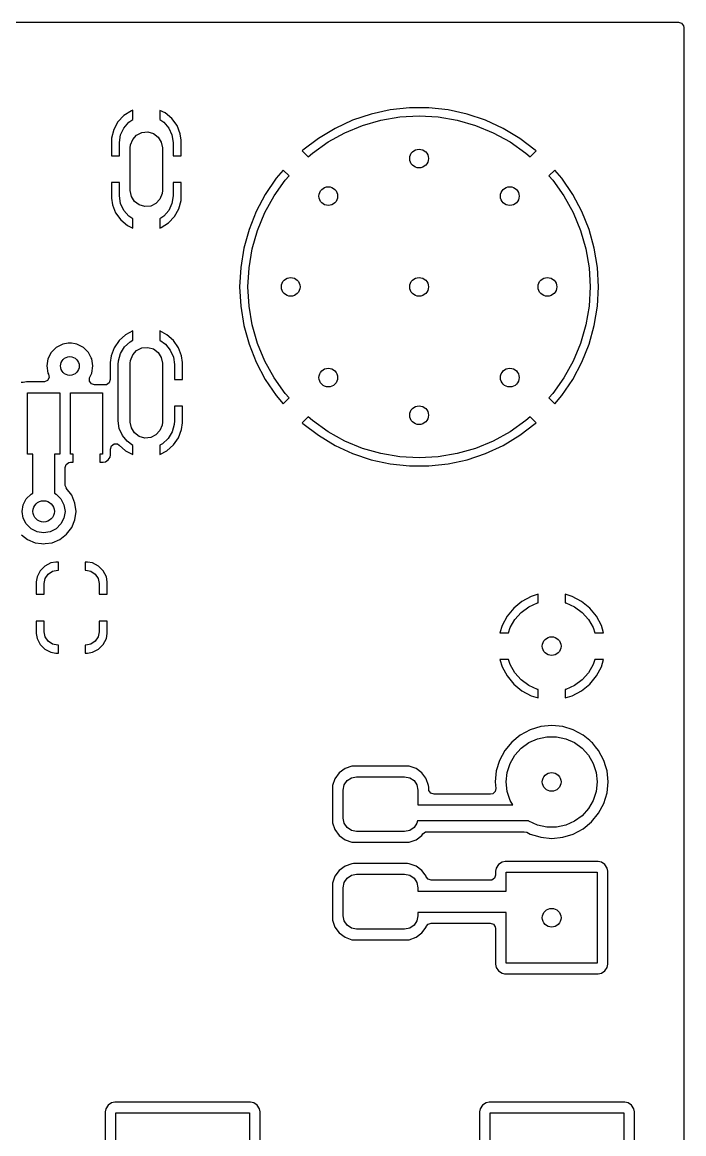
# Model space of a CAD drawing. Extents: x 0 to 2.79, y -2.39 to 0.
# Drawn here: x 2.304 to 2.791, y -0.82 to -0.001 of the extents above; entities that cross this region are included whole.
import ezdxf

# ---------------------------------------------------------------- set-up
doc = ezdxf.new("R2010")
doc.units = 0
doc.header["$MEASUREMENT"] = 0
doc.layers.add('BLACK', color=7, linetype='CONTINUOUS')

msp = doc.modelspace()

# ---------------------------------------------------------------- linework, layer by layer
at = {"layer": 'BLACK', "linetype": 'CONTINUOUS'}
for p, q in [((0.005098, -0.001201), (2.78703, -0.001201)), ((2.78703, -0.001201), (2.78932, -0.001945)), ((2.78932, -0.001945), (2.79073, -0.003894)), ((2.79073, -0.003894), (2.79093, -0.005098)), ((2.79093, -0.005098), (2.79093, -2.38703)), ((2.58891, -0.064173), (2.57469, -0.06572)), ((2.60321, -0.064173), (2.58891, -0.064173)), ((2.61743, -0.06572), (2.60321, -0.064173)), ((2.37883, -0.069889), (2.37441, -0.074602)), ((2.38429, -0.066425), (2.37883, -0.069889)), ((2.37883, -0.069889), (2.37883, -0.069889)), ((2.38238, -0.074887), (2.38543, -0.072928)), ((2.38543, -0.066054), (2.38429, -0.066425)), ((2.38543, -0.072928), (2.38543, -0.066054)), ((2.4091, -0.067985), (2.40512, -0.066113)), ((2.40512, -0.066113), (2.40512, -0.072928)), ((2.40512, -0.072928), (2.40817, -0.074887)), ((2.41408, -0.072107), (2.4091, -0.067985)), ((2.41788, -0.077337), (2.41408, -0.072107)), ((2.54717, -0.073361), (2.53419, -0.079366)), ((2.56073, -0.068794), (2.54717, -0.073361)), ((2.55445, -0.077148), (2.56803, -0.073237)), ((2.57469, -0.06572), (2.56073, -0.068794)), ((2.56073, -0.068794), (2.56073, -0.068794)), ((2.56803, -0.073237), (2.58196, -0.070871)), ((2.58196, -0.070871), (2.59606, -0.070079)), ((2.59606, -0.070079), (2.61017, -0.070871)), ((2.61017, -0.070871), (2.6241, -0.073237)), ((2.6314, -0.068794), (2.61743, -0.06572)), ((2.61743, -0.06572), (2.61743, -0.06572)), ((2.6241, -0.073237), (2.63767, -0.077148)), ((2.64495, -0.073361), (2.6314, -0.068794)), ((2.65793, -0.079366), (2.64495, -0.073361)), ((2.37129, -0.080268), (2.36969, -0.086531)), ((2.37441, -0.074602), (2.37129, -0.080268)), ((2.37639, -0.084218), (2.37872, -0.079121)), ((2.37872, -0.079121), (2.38238, -0.074887)), ((2.40817, -0.074887), (2.41184, -0.079121)), ((2.41184, -0.079121), (2.41416, -0.084218)), ((2.41788, -0.077338), (2.41788, -0.077337)), ((2.42026, -0.083349), (2.41788, -0.077338)), ((2.53419, -0.079366), (2.52194, -0.086739)), ((2.53419, -0.079366), (2.53419, -0.079366)), ((2.5414, -0.082555), (2.55445, -0.077148)), ((2.63767, -0.077148), (2.65073, -0.082555)), ((2.67019, -0.086739), (2.65793, -0.079366)), ((2.65793, -0.079366), (2.65793, -0.079366)), ((2.36969, -0.086531), (2.36969, -0.099606)), ((2.37559, -0.089764), (2.37639, -0.084218)), ((2.37559, -0.099606), (2.37559, -0.089764)), ((2.38367, -0.091531), (2.38523, -0.087483)), ((2.38523, -0.087483), (2.38816, -0.084275)), ((2.38816, -0.084275), (2.39204, -0.082341)), ((2.39204, -0.082341), (2.39637, -0.08194)), ((2.39637, -0.08194), (2.40054, -0.083128)), ((2.40054, -0.083128), (2.404, -0.085744)), ((2.404, -0.085744), (2.40629, -0.089434)), ((2.40629, -0.089434), (2.40709, -0.093701)), ((2.41416, -0.084218), (2.41496, -0.089764)), ((2.41496, -0.089764), (2.41496, -0.099606)), ((2.42087, -0.088154), (2.42026, -0.083349)), ((2.42026, -0.083349), (2.42026, -0.083349)), ((2.42087, -0.099606), (2.42087, -0.088154)), ((2.52194, -0.086739), (2.51055, -0.095394)), ((2.51751, -0.097564), (2.52904, -0.089389)), ((2.52194, -0.086739), (2.52194, -0.086739)), ((2.52904, -0.089389), (2.5414, -0.082555)), ((2.65073, -0.082555), (2.66309, -0.089389)), ((2.66309, -0.089389), (2.67461, -0.097564)), ((2.68157, -0.095394), (2.67019, -0.086739)), ((2.67019, -0.086739), (2.67019, -0.086739)), ((2.38346, -0.093701), (2.38367, -0.091531)), ((2.38346, -0.125197), (2.38346, -0.093701)), ((2.40709, -0.093701), (2.40709, -0.125197)), ((2.51055, -0.095394), (2.50992, -0.095997)), ((2.50992, -0.095997), (2.51433, -0.10041)), ((2.51055, -0.095394), (2.51055, -0.095394)), ((2.51433, -0.10041), (2.51751, -0.097564)), ((2.67461, -0.097564), (2.6778, -0.10041)), ((2.6778, -0.10041), (2.68221, -0.095997)), ((2.68221, -0.095997), (2.68157, -0.095394)), ((2.36969, -0.099606), (2.36969, -0.099606)), ((2.36969, -0.099606), (2.37559, -0.099606)), ((2.41496, -0.099606), (2.42087, -0.099606)), ((2.42087, -0.099606), (2.42087, -0.099606)), ((2.4961, -0.110021), (2.49091, -0.116129)), ((2.50041, -0.114329), (2.4961, -0.110021)), ((2.49756, -0.117513), (2.50041, -0.114329)), ((2.69602, -0.110021), (2.69172, -0.114329)), ((2.69172, -0.114329), (2.69456, -0.117513)), ((2.70121, -0.116129), (2.69602, -0.110021)), ((2.37559, -0.119291), (2.36969, -0.119291)), ((2.36969, -0.119291), (2.36969, -0.119291)), ((2.36969, -0.119291), (2.36969, -0.130744)), ((2.37559, -0.129134), (2.37559, -0.119291)), ((2.42087, -0.119291), (2.41496, -0.119291)), ((2.41496, -0.119291), (2.41496, -0.129134)), ((2.42087, -0.132367), (2.42087, -0.119291)), ((2.42087, -0.119291), (2.42087, -0.119291)), ((2.49091, -0.11613), (2.48289, -0.127966)), ((2.48939, -0.129035), (2.49756, -0.117513)), ((2.49091, -0.116129), (2.49091, -0.11613)), ((2.69456, -0.117513), (2.70274, -0.129035)), ((2.70121, -0.11613), (2.70121, -0.116129)), ((2.70924, -0.127966), (2.70121, -0.11613)), ((2.36969, -0.130744), (2.37029, -0.135548)), ((2.37639, -0.13468), (2.37559, -0.129134)), ((2.38426, -0.129463), (2.38346, -0.125197)), ((2.38655, -0.133154), (2.38426, -0.129463)), ((2.40689, -0.127367), (2.40532, -0.131415)), ((2.40709, -0.125197), (2.40689, -0.127367)), ((2.41496, -0.129134), (2.41416, -0.13468)), ((2.48289, -0.127966), (2.47619, -0.140603)), ((2.48256, -0.1414), (2.48939, -0.129035)), ((2.70274, -0.129035), (2.70957, -0.1414)), ((2.71594, -0.140603), (2.70924, -0.127966)), ((2.37029, -0.135548), (2.37029, -0.135549)), ((2.37029, -0.135549), (2.37267, -0.14156)), ((2.37872, -0.139776), (2.37639, -0.13468)), ((2.39001, -0.13577), (2.38655, -0.133154)), ((2.39419, -0.136957), (2.39001, -0.13577)), ((2.39851, -0.136557), (2.39419, -0.136957)), ((2.40239, -0.134622), (2.39851, -0.136557)), ((2.40532, -0.131415), (2.40239, -0.134622)), ((2.41416, -0.13468), (2.41184, -0.139776)), ((2.41614, -0.144295), (2.41926, -0.138629)), ((2.41926, -0.138629), (2.42087, -0.132367)), ((2.42087, -0.132367), (2.42087, -0.132367)), ((2.37267, -0.14156), (2.37267, -0.14156)), ((2.37267, -0.14156), (2.37647, -0.146791)), ((2.37647, -0.146791), (2.38145, -0.150912)), ((2.38238, -0.144011), (2.37872, -0.139776)), ((2.38543, -0.14597), (2.38238, -0.144011)), ((2.38543, -0.152784), (2.38543, -0.14597)), ((2.40817, -0.144011), (2.40512, -0.14597)), ((2.40512, -0.14597), (2.40512, -0.152843)), ((2.41184, -0.139776), (2.40817, -0.144011)), ((2.41172, -0.149008), (2.41614, -0.144295)), ((2.47619, -0.140603), (2.47089, -0.153889)), ((2.47715, -0.154453), (2.48256, -0.1414)), ((2.70957, -0.1414), (2.71498, -0.154453)), ((2.72123, -0.153889), (2.71594, -0.140603)), ((2.38145, -0.150912), (2.38543, -0.152784)), ((2.40512, -0.152843), (2.40626, -0.152473)), ((2.40626, -0.152473), (2.41172, -0.149008)), ((2.41172, -0.149008), (2.41172, -0.149008)), ((2.47089, -0.153889), (2.46707, -0.167669)), ((2.47089, -0.153889), (2.47089, -0.153889)), ((2.47324, -0.168029), (2.47715, -0.154453)), ((2.71498, -0.154453), (2.71889, -0.168029)), ((2.72506, -0.167669), (2.72123, -0.153889)), ((2.72123, -0.153889), (2.72123, -0.153889)), ((2.46707, -0.167669), (2.46475, -0.181782)), ((2.47087, -0.181957), (2.47324, -0.168029)), ((2.71889, -0.168029), (2.72126, -0.181957)), ((2.72737, -0.181782), (2.72506, -0.167669)), ((2.46475, -0.181782), (2.46398, -0.196063)), ((2.47008, -0.196063), (2.47087, -0.181957)), ((2.72126, -0.181957), (2.72205, -0.196063)), ((2.72815, -0.196063), (2.72737, -0.181782)), ((2.46398, -0.196063), (2.46475, -0.210344)), ((2.47087, -0.210169), (2.47008, -0.196063)), ((2.72205, -0.196063), (2.72126, -0.210169)), ((2.72737, -0.210344), (2.72815, -0.196063)), ((2.46475, -0.210344), (2.46707, -0.224457)), ((2.47324, -0.224097), (2.47087, -0.210169)), ((2.72126, -0.210169), (2.71889, -0.224097)), ((2.72506, -0.224457), (2.72737, -0.210344)), ((2.38543, -0.2285), (2.38007, -0.231315)), ((2.38543, -0.235384), (2.38543, -0.2285)), ((2.38543, -0.2285), (2.38543, -0.2285)), ((2.41048, -0.231315), (2.40512, -0.2285)), ((2.40512, -0.2285), (2.40512, -0.23523)), ((2.46707, -0.224457), (2.47089, -0.238237)), ((2.47715, -0.237673), (2.47324, -0.224097)), ((2.71889, -0.224097), (2.71498, -0.237673)), ((2.72123, -0.238237), (2.72506, -0.224457)), ((2.37524, -0.235595), (2.37157, -0.240906)), ((2.38007, -0.231315), (2.37524, -0.235595)), ((2.37924, -0.240302), (2.38336, -0.23646)), ((2.38336, -0.23646), (2.38543, -0.235384)), ((2.40512, -0.23523), (2.40938, -0.238241)), ((2.41531, -0.235595), (2.41048, -0.231315)), ((2.41898, -0.240906), (2.41531, -0.235595)), ((2.32525, -0.244361), (2.32285, -0.249089)), ((2.32901, -0.240609), (2.32525, -0.244361)), ((2.33373, -0.2382), (2.32901, -0.240609)), ((2.33374, -0.2382), (2.33373, -0.2382)), ((2.33766, -0.237579), (2.33374, -0.2382)), ((2.34029, -0.237579), (2.33766, -0.237579)), ((2.33766, -0.237579), (2.33766, -0.237579)), ((2.34283, -0.23798), (2.34029, -0.237579)), ((2.34029, -0.237579), (2.34029, -0.237579)), ((2.34422, -0.2382), (2.34283, -0.23798)), ((2.34895, -0.240609), (2.34422, -0.2382)), ((2.34422, -0.2382), (2.34422, -0.2382)), ((2.34422, -0.2382), (2.34422, -0.2382)), ((2.3527, -0.244361), (2.34895, -0.240609)), ((2.34895, -0.240609), (2.34895, -0.240609)), ((2.35471, -0.248302), (2.3527, -0.244361)), ((2.3527, -0.244361), (2.3527, -0.244361)), ((2.37157, -0.240906), (2.36928, -0.24694)), ((2.37157, -0.240906), (2.37157, -0.240906)), ((2.3748, -0.250532), (2.37632, -0.245112)), ((2.37632, -0.245112), (2.37924, -0.240302)), ((2.38523, -0.246144), (2.38816, -0.242937)), ((2.38816, -0.242937), (2.39204, -0.241002)), ((2.39204, -0.241002), (2.39637, -0.240602)), ((2.39637, -0.240602), (2.40054, -0.241789)), ((2.40054, -0.241789), (2.404, -0.244405)), ((2.404, -0.244405), (2.40629, -0.248096)), ((2.40938, -0.238241), (2.41294, -0.242607)), ((2.41294, -0.242607), (2.41518, -0.24777)), ((2.42127, -0.24694), (2.41898, -0.240906)), ((2.41898, -0.240906), (2.41898, -0.240906)), ((2.47089, -0.238237), (2.47089, -0.238237)), ((2.47089, -0.238237), (2.47619, -0.251523)), ((2.48256, -0.250726), (2.47715, -0.237673)), ((2.71498, -0.237673), (2.70957, -0.250726)), ((2.71594, -0.251523), (2.72123, -0.238237)), ((2.72123, -0.238237), (2.72123, -0.238237)), ((2.32285, -0.249089), (2.32202, -0.254331)), ((2.32285, -0.249089), (2.32285, -0.249089)), ((2.35511, -0.24909), (2.35471, -0.248302)), ((2.35594, -0.254331), (2.35511, -0.24909)), ((2.36928, -0.24694), (2.3687, -0.251738)), ((2.3687, -0.251738), (2.3687, -0.251739)), ((2.3687, -0.251739), (2.3687, -0.264381)), ((2.36928, -0.24694), (2.36928, -0.24694)), ((2.37461, -0.253346), (2.3748, -0.250532)), ((2.37461, -0.294685), (2.37461, -0.253346)), ((2.38346, -0.252362), (2.38367, -0.250192)), ((2.38346, -0.295669), (2.38346, -0.252362)), ((2.38367, -0.250192), (2.38523, -0.246144)), ((2.40629, -0.248096), (2.40709, -0.252362)), ((2.40709, -0.252362), (2.40709, -0.295669)), ((2.41518, -0.24777), (2.41594, -0.253346)), ((2.41594, -0.253346), (2.41594, -0.264173)), ((2.42185, -0.251738), (2.42127, -0.24694)), ((2.42127, -0.24694), (2.42127, -0.24694)), ((2.42185, -0.251739), (2.42185, -0.251738)), ((2.42185, -0.264173), (2.42185, -0.251739)), ((2.47619, -0.251523), (2.48289, -0.26416)), ((2.48939, -0.263091), (2.48256, -0.250726)), ((2.70957, -0.250726), (2.70274, -0.263091)), ((2.70924, -0.26416), (2.71594, -0.251523)), ((2.32202, -0.254331), (2.32202, -0.254331)), ((2.32202, -0.254331), (2.32285, -0.259572)), ((2.32285, -0.259572), (2.3233, -0.260455)), ((2.3233, -0.260455), (2.32367, -0.262834)), ((2.35364, -0.262443), (2.35511, -0.259572)), ((2.35511, -0.259572), (2.35594, -0.254331)), ((2.35511, -0.259572), (2.35511, -0.259572)), ((2.3047, -0.266599), (2.30318, -0.266599)), ((2.3071, -0.266122), (2.3047, -0.266599)), ((2.31982, -0.266122), (2.3071, -0.266122)), ((2.32043, -0.266074), (2.31982, -0.266122)), ((2.32258, -0.26498), (2.32043, -0.266074)), ((2.32367, -0.262834), (2.32258, -0.26498)), ((2.35341, -0.263008), (2.35364, -0.262443)), ((2.35341, -0.265417), (2.35341, -0.263008)), ((2.35483, -0.267366), (2.35341, -0.265417)), ((2.35712, -0.26811), (2.35483, -0.267366)), ((2.36357, -0.26811), (2.35712, -0.26811)), ((2.36404, -0.268204), (2.36357, -0.26811)), ((2.36601, -0.268088), (2.36404, -0.268204)), ((2.36796, -0.266672), (2.36601, -0.268088)), ((2.3687, -0.264381), (2.36796, -0.266672)), ((2.41594, -0.264173), (2.42185, -0.264173)), ((2.42185, -0.264173), (2.42185, -0.264173)), ((2.48289, -0.26416), (2.49091, -0.275996)), ((2.49756, -0.274613), (2.48939, -0.263091)), ((2.70274, -0.263091), (2.69456, -0.274613)), ((2.70121, -0.275996), (2.70924, -0.26416)), ((2.30787, -0.319291), (2.30787, -0.274016)), ((2.30787, -0.274016), (2.3315, -0.274016)), ((2.3315, -0.274016), (2.3315, -0.319291)), ((2.33937, -0.319291), (2.33937, -0.274016)), ((2.33937, -0.274016), (2.36299, -0.274016)), ((2.36299, -0.274016), (2.36299, -0.319291)), ((2.49091, -0.275996), (2.49091, -0.275997)), ((2.49091, -0.275997), (2.4961, -0.282105)), ((2.4961, -0.282105), (2.50041, -0.277797)), ((2.50041, -0.277797), (2.49756, -0.274613)), ((2.69456, -0.274613), (2.69172, -0.277797)), ((2.69172, -0.277797), (2.69602, -0.282105)), ((2.69602, -0.282105), (2.70121, -0.275997)), ((2.70121, -0.275997), (2.70121, -0.275996)), ((2.42185, -0.283858), (2.41594, -0.283858)), ((2.41594, -0.283858), (2.41594, -0.294685)), ((2.42185, -0.296292), (2.42185, -0.283858)), ((2.42185, -0.283858), (2.42185, -0.283858)), ((2.51433, -0.291716), (2.50992, -0.296129)), ((2.51751, -0.294561), (2.51433, -0.291716)), ((2.52904, -0.302737), (2.51751, -0.294561)), ((2.67461, -0.294561), (2.66309, -0.302737)), ((2.6778, -0.291716), (2.67461, -0.294561)), ((2.68221, -0.296129), (2.6778, -0.291716)), ((2.37537, -0.300262), (2.37461, -0.294685)), ((2.37762, -0.305424), (2.37537, -0.300262)), ((2.38426, -0.299936), (2.38346, -0.295669)), ((2.38655, -0.303626), (2.38426, -0.299936)), ((2.40532, -0.301887), (2.40239, -0.305095)), ((2.40689, -0.29784), (2.40532, -0.301887)), ((2.40709, -0.295669), (2.40689, -0.29784)), ((2.41575, -0.297499), (2.41423, -0.30292)), ((2.41594, -0.294685), (2.41575, -0.297499)), ((2.41898, -0.307125), (2.42127, -0.301092)), ((2.42127, -0.301091), (2.42185, -0.296293)), ((2.42127, -0.301092), (2.42127, -0.301091)), ((2.42185, -0.296293), (2.42185, -0.296292)), ((2.50992, -0.296129), (2.51055, -0.296732)), ((2.51055, -0.296732), (2.52194, -0.305387)), ((2.5414, -0.309571), (2.52904, -0.302737)), ((2.66309, -0.302737), (2.65073, -0.309571)), ((2.67019, -0.305387), (2.68157, -0.296732)), ((2.68157, -0.296732), (2.68221, -0.296129)), ((2.68157, -0.296732), (2.68157, -0.296732)), ((2.38117, -0.309791), (2.37762, -0.305424)), ((2.38543, -0.312802), (2.38117, -0.309791)), ((2.39001, -0.306242), (2.38655, -0.303626)), ((2.39419, -0.30743), (2.39001, -0.306242)), ((2.39851, -0.307029), (2.39419, -0.30743)), ((2.40239, -0.305095), (2.39851, -0.307029)), ((2.41131, -0.307729), (2.4072, -0.311571)), ((2.41423, -0.30292), (2.41131, -0.307729)), ((2.41531, -0.312437), (2.41898, -0.307126)), ((2.41898, -0.307126), (2.41898, -0.307125)), ((2.52194, -0.305387), (2.52194, -0.305387)), ((2.52194, -0.305387), (2.53419, -0.31276)), ((2.55445, -0.314977), (2.5414, -0.309571)), ((2.65073, -0.309571), (2.63767, -0.314977)), ((2.65793, -0.31276), (2.67019, -0.305387)), ((2.67019, -0.305387), (2.67019, -0.305387)), ((2.3689, -0.31548), (2.36964, -0.313189)), ((2.3689, -0.319873), (2.3689, -0.31548)), ((2.36964, -0.313189), (2.37159, -0.311773)), ((2.37159, -0.311773), (2.374, -0.311773)), ((2.374, -0.311773), (2.37538, -0.312563)), ((2.37538, -0.312563), (2.38007, -0.316716)), ((2.38007, -0.316716), (2.38007, -0.316716)), ((2.38007, -0.316716), (2.38543, -0.319532)), ((2.38543, -0.319532), (2.38543, -0.312802)), ((2.4072, -0.311571), (2.40512, -0.312647)), ((2.40512, -0.312647), (2.40512, -0.319532)), ((2.40512, -0.319532), (2.41048, -0.316716)), ((2.41048, -0.316716), (2.41531, -0.312437)), ((2.41048, -0.316716), (2.41048, -0.316716)), ((2.53419, -0.31276), (2.53419, -0.31276)), ((2.53419, -0.31276), (2.54717, -0.318765)), ((2.54717, -0.318765), (2.56073, -0.323332)), ((2.56803, -0.318889), (2.55445, -0.314977)), ((2.58196, -0.321255), (2.56803, -0.318889)), ((2.6241, -0.318889), (2.61017, -0.321255)), ((2.63767, -0.314977), (2.6241, -0.318889)), ((2.6314, -0.323332), (2.64495, -0.318765)), ((2.64495, -0.318765), (2.65793, -0.31276)), ((2.65793, -0.31276), (2.65793, -0.31276)), ((2.31181, -0.319291), (2.30787, -0.319291)), ((2.31181, -0.347972), (2.31181, -0.319291)), ((2.3315, -0.319291), (2.32756, -0.319291)), ((2.32756, -0.319291), (2.32756, -0.347972)), ((2.33545, -0.329094), (2.3362, -0.326803)), ((2.3362, -0.326803), (2.33815, -0.325388)), ((2.33815, -0.325388), (2.33935, -0.325197)), ((2.33935, -0.325197), (2.34134, -0.325197)), ((2.34134, -0.319291), (2.33937, -0.319291)), ((2.34134, -0.325197), (2.34134, -0.319291)), ((2.34134, -0.325197), (2.34134, -0.325197)), ((2.36299, -0.319291), (2.36102, -0.319291)), ((2.36102, -0.319291), (2.36102, -0.325197)), ((2.36102, -0.325197), (2.36102, -0.325197)), ((2.36102, -0.325197), (2.36357, -0.325197)), ((2.36357, -0.325197), (2.3653, -0.324854)), ((2.36357, -0.325197), (2.36357, -0.325197)), ((2.3653, -0.324854), (2.36725, -0.323549)), ((2.3653, -0.324854), (2.3653, -0.324854)), ((2.36725, -0.323549), (2.36855, -0.321596)), ((2.36725, -0.323549), (2.36725, -0.323549)), ((2.36855, -0.321595), (2.3689, -0.319873)), ((2.36855, -0.321596), (2.36855, -0.321595)), ((2.56073, -0.323332), (2.57469, -0.326406)), ((2.57469, -0.326406), (2.57469, -0.326406)), ((2.57469, -0.326406), (2.58891, -0.327953)), ((2.59606, -0.322047), (2.58196, -0.321255)), ((2.61017, -0.321255), (2.59606, -0.322047)), ((2.60321, -0.327953), (2.61743, -0.326406)), ((2.61743, -0.326406), (2.6314, -0.323332)), ((2.6314, -0.323332), (2.6314, -0.323332)), ((2.33545, -0.333858), (2.33545, -0.329094)), ((2.33545, -0.341848), (2.33545, -0.333858)), ((2.58891, -0.327953), (2.60321, -0.327953)), ((2.3355, -0.342457), (2.33545, -0.341848)), ((2.33645, -0.344311), (2.3355, -0.342457)), ((2.30694, -0.352161), (2.31043, -0.348677)), ((2.31043, -0.348677), (2.31181, -0.347972)), ((2.32756, -0.347972), (2.32894, -0.348677)), ((2.32894, -0.348677), (2.33243, -0.352161)), ((2.33639, -0.344353), (2.33645, -0.344311)), ((2.34034, -0.349494), (2.33639, -0.344353)), ((2.34034, -0.349495), (2.34034, -0.349494)), ((2.34272, -0.355246), (2.34034, -0.349495)), ((2.30394, -0.361417), (2.30471, -0.356551)), ((2.30471, -0.356551), (2.30694, -0.352161)), ((2.33243, -0.352161), (2.33466, -0.356551)), ((2.33466, -0.356551), (2.33543, -0.361417)), ((2.34353, -0.361417), (2.34272, -0.355246)), ((2.30471, -0.366284), (2.30394, -0.361417)), ((2.30694, -0.370674), (2.30471, -0.366284)), ((2.33466, -0.366284), (2.33243, -0.370674)), ((2.33543, -0.361417), (2.33466, -0.366284)), ((2.34034, -0.37334), (2.34272, -0.367589)), ((2.34272, -0.367589), (2.34353, -0.361417)), ((2.31043, -0.374158), (2.30694, -0.370674)), ((2.31482, -0.376395), (2.31043, -0.374158)), ((2.31969, -0.377165), (2.31482, -0.376395)), ((2.32455, -0.376395), (2.31969, -0.377165)), ((2.32894, -0.374158), (2.32455, -0.376395)), ((2.33243, -0.370674), (2.32894, -0.374158)), ((2.33655, -0.378279), (2.34034, -0.37334)), ((2.30344, -0.378752), (2.30776, -0.382068)), ((2.30776, -0.382068), (2.30776, -0.382068)), ((2.30776, -0.382068), (2.30776, -0.382068)), ((2.30776, -0.382068), (2.31351, -0.38445)), ((2.31351, -0.38445), (2.31351, -0.384451)), ((2.31351, -0.384451), (2.31814, -0.38506)), ((2.32092, -0.385101), (2.32586, -0.384451)), ((2.32586, -0.384451), (2.33161, -0.382068)), ((2.33161, -0.382068), (2.33655, -0.378279)), ((2.31814, -0.38506), (2.31968, -0.385263)), ((2.31968, -0.385263), (2.31969, -0.385263)), ((2.31969, -0.385263), (2.32092, -0.385101)), ((2.31969, -0.385263), (2.31969, -0.385263)), ((2.32509, -0.399403), (2.32065, -0.401668)), ((2.32878, -0.398819), (2.32509, -0.399403)), ((2.32509, -0.399403), (2.32509, -0.399403)), ((2.33051, -0.398819), (2.32878, -0.398819)), ((2.32878, -0.398819), (2.32878, -0.398819)), ((2.33051, -0.404724), (2.33051, -0.398819)), ((2.3502, -0.398819), (2.3502, -0.404724)), ((2.35193, -0.398819), (2.3502, -0.398819)), ((2.3502, -0.398819), (2.3502, -0.398819)), ((2.35562, -0.399403), (2.35193, -0.398819)), ((2.36006, -0.401668), (2.35562, -0.399403)), ((2.35562, -0.399403), (2.35562, -0.399403)), ((2.31712, -0.405195), (2.31486, -0.40964)), ((2.32065, -0.401668), (2.31712, -0.405195)), ((2.32093, -0.4108), (2.32306, -0.407607)), ((2.32306, -0.407607), (2.32625, -0.405474)), ((2.32625, -0.405474), (2.33002, -0.404724)), ((2.33002, -0.404724), (2.33051, -0.404724)), ((2.3502, -0.404724), (2.35069, -0.404724)), ((2.35069, -0.404724), (2.35446, -0.405474)), ((2.35446, -0.405474), (2.35765, -0.407607)), ((2.35765, -0.407607), (2.35978, -0.4108)), ((2.36359, -0.405195), (2.36006, -0.401668)), ((2.36585, -0.40964), (2.36359, -0.405195)), ((2.31486, -0.40964), (2.31427, -0.413327)), ((2.31427, -0.413327), (2.31427, -0.422441)), ((2.31486, -0.40964), (2.31486, -0.40964)), ((2.32018, -0.414567), (2.32093, -0.4108)), ((2.32018, -0.422441), (2.32018, -0.414567)), ((2.35978, -0.4108), (2.36053, -0.414567)), ((2.36053, -0.414567), (2.36053, -0.422441)), ((2.36644, -0.413327), (2.36585, -0.40964)), ((2.36585, -0.40964), (2.36585, -0.40964)), ((2.36644, -0.422441), (2.36644, -0.413327)), ((2.36644, -0.413327), (2.36644, -0.413327)), ((2.31427, -0.422441), (2.32018, -0.422441)), ((2.31427, -0.422441), (2.31427, -0.422441)), ((2.36053, -0.422441), (2.36644, -0.422441)), ((2.36644, -0.422441), (2.36644, -0.422441)), ((2.67856, -0.424081), (2.67172, -0.427736)), ((2.68386, -0.422474), (2.67856, -0.424081)), ((2.67856, -0.424081), (2.67856, -0.424081)), ((2.68386, -0.428697), (2.68386, -0.422474)), ((2.70884, -0.424081), (2.70354, -0.422474)), ((2.70354, -0.422474), (2.70354, -0.428697)), ((2.71568, -0.427736), (2.70884, -0.424081)), ((2.70884, -0.424081), (2.70884, -0.424081)), ((2.66573, -0.432657), (2.66081, -0.438651)), ((2.67172, -0.427736), (2.66573, -0.432656)), ((2.66573, -0.432656), (2.66573, -0.432657)), ((2.67131, -0.435761), (2.67697, -0.431649)), ((2.67172, -0.427736), (2.67172, -0.427736)), ((2.67697, -0.431649), (2.68336, -0.428803)), ((2.68336, -0.428803), (2.68386, -0.428697)), ((2.70354, -0.428697), (2.70404, -0.428803)), ((2.70404, -0.428803), (2.71043, -0.431649)), ((2.71043, -0.431649), (2.71609, -0.435761)), ((2.72167, -0.432656), (2.71568, -0.427736)), ((2.71568, -0.427736), (2.71568, -0.427736)), ((2.72167, -0.432657), (2.72167, -0.432656)), ((2.72659, -0.438651), (2.72167, -0.432657)), ((2.66081, -0.438651), (2.65715, -0.445491)), ((2.66081, -0.438651), (2.66081, -0.438651)), ((2.66313, -0.447019), (2.66663, -0.44096)), ((2.66663, -0.44096), (2.67131, -0.435761)), ((2.71609, -0.435761), (2.72077, -0.44096)), ((2.72077, -0.44096), (2.72427, -0.447019)), ((2.73025, -0.445491), (2.72659, -0.438651)), ((2.72659, -0.438651), (2.72659, -0.438651)), ((2.32018, -0.442126), (2.31427, -0.442126)), ((2.31427, -0.442126), (2.31427, -0.442126)), ((2.31427, -0.442126), (2.31427, -0.45124)), ((2.32018, -0.45), (2.32018, -0.442126)), ((2.32093, -0.453767), (2.32018, -0.45)), ((2.36053, -0.45), (2.35978, -0.453767)), ((2.36644, -0.442126), (2.36053, -0.442126)), ((2.36053, -0.442126), (2.36053, -0.45)), ((2.36644, -0.45124), (2.36644, -0.442126)), ((2.36644, -0.442126), (2.36644, -0.442126)), ((2.65715, -0.445491), (2.65554, -0.450787)), ((2.65715, -0.445491), (2.65715, -0.445491)), ((2.6619, -0.450787), (2.66313, -0.447019)), ((2.72427, -0.447019), (2.7255, -0.450787)), ((2.73186, -0.450787), (2.73025, -0.445491)), ((2.73025, -0.445491), (2.73025, -0.445491)), ((2.31427, -0.45124), (2.31486, -0.454927)), ((2.31486, -0.454927), (2.31486, -0.454927)), ((2.31486, -0.454927), (2.31712, -0.459372)), ((2.32306, -0.45696), (2.32093, -0.453767)), ((2.32625, -0.459093), (2.32306, -0.45696)), ((2.35765, -0.45696), (2.35446, -0.459093)), ((2.35978, -0.453767), (2.35765, -0.45696)), ((2.36359, -0.459372), (2.36585, -0.454927)), ((2.36585, -0.454927), (2.36644, -0.45124)), ((2.36585, -0.454927), (2.36585, -0.454927)), ((2.65554, -0.450787), (2.6619, -0.450787)), ((2.7255, -0.450787), (2.73186, -0.450787)), ((2.31712, -0.459372), (2.32065, -0.462899)), ((2.32065, -0.462899), (2.32509, -0.465164)), ((2.32509, -0.465164), (2.32509, -0.465164)), ((2.32509, -0.465164), (2.32878, -0.465748)), ((2.33002, -0.459843), (2.32625, -0.459093)), ((2.32878, -0.465748), (2.33051, -0.465748)), ((2.33051, -0.459843), (2.33002, -0.459843)), ((2.33051, -0.465748), (2.33051, -0.459843)), ((2.33051, -0.465748), (2.33051, -0.465748)), ((2.35069, -0.459843), (2.3502, -0.459843)), ((2.3502, -0.459843), (2.3502, -0.465748)), ((2.3502, -0.465748), (2.35193, -0.465748)), ((2.3502, -0.465748), (2.3502, -0.465748)), ((2.35446, -0.459093), (2.35069, -0.459843)), ((2.35193, -0.465748), (2.35562, -0.465164)), ((2.35193, -0.465748), (2.35193, -0.465748)), ((2.35562, -0.465164), (2.36006, -0.462899)), ((2.35562, -0.465164), (2.35562, -0.465164)), ((2.36006, -0.462899), (2.36359, -0.459372)), ((2.6619, -0.470472), (2.65554, -0.470472)), ((2.65554, -0.470472), (2.65715, -0.475769)), ((2.66313, -0.474241), (2.6619, -0.470472)), ((2.66663, -0.4803), (2.66313, -0.474241)), ((2.72427, -0.474241), (2.72077, -0.4803)), ((2.7255, -0.470472), (2.72427, -0.474241)), ((2.73186, -0.470472), (2.7255, -0.470472)), ((2.73025, -0.475769), (2.73186, -0.470472)), ((2.65715, -0.475769), (2.65715, -0.475769)), ((2.65715, -0.475769), (2.66081, -0.482608)), ((2.66081, -0.482608), (2.66081, -0.482609)), ((2.66081, -0.482609), (2.66573, -0.488603)), ((2.67131, -0.485499), (2.66663, -0.4803)), ((2.72077, -0.4803), (2.71609, -0.485499)), ((2.72167, -0.488603), (2.72659, -0.482609)), ((2.72659, -0.482608), (2.73025, -0.475769)), ((2.72659, -0.482609), (2.72659, -0.482608)), ((2.73025, -0.475769), (2.73025, -0.475769)), ((2.66573, -0.488603), (2.66573, -0.488604)), ((2.66573, -0.488604), (2.67172, -0.493523)), ((2.67697, -0.489611), (2.67131, -0.485499)), ((2.68336, -0.492457), (2.67697, -0.489611)), ((2.71043, -0.489611), (2.70404, -0.492457)), ((2.71609, -0.485499), (2.71043, -0.489611)), ((2.71568, -0.493523), (2.72167, -0.488604)), ((2.72167, -0.488604), (2.72167, -0.488603)), ((2.67172, -0.493523), (2.67172, -0.493524)), ((2.67172, -0.493524), (2.67856, -0.497179)), ((2.67856, -0.497179), (2.67856, -0.497179)), ((2.67856, -0.497179), (2.68386, -0.498786)), ((2.68386, -0.492563), (2.68336, -0.492457)), ((2.68386, -0.498786), (2.68386, -0.492563)), ((2.68386, -0.498786), (2.68386, -0.498786)), ((2.70404, -0.492457), (2.70354, -0.492563)), ((2.70354, -0.492563), (2.70354, -0.498786)), ((2.70354, -0.498786), (2.70884, -0.497179)), ((2.70884, -0.497179), (2.71568, -0.493524)), ((2.70884, -0.497179), (2.70884, -0.497179)), ((2.71568, -0.493524), (2.71568, -0.493523)), ((2.6778, -0.522235), (2.67061, -0.526075)), ((2.68559, -0.51987), (2.6778, -0.522235)), ((2.6937, -0.519072), (2.68559, -0.51987)), ((2.68559, -0.51987), (2.68559, -0.51987)), ((2.70181, -0.51987), (2.6937, -0.519072)), ((2.6937, -0.519072), (2.6937, -0.519072)), ((2.7096, -0.522235), (2.70181, -0.51987)), ((2.70181, -0.51987), (2.70181, -0.51987)), ((2.71679, -0.526075), (2.7096, -0.522235)), ((2.66431, -0.531244), (2.65915, -0.537541)), ((2.67061, -0.526075), (2.66431, -0.531244)), ((2.66431, -0.531244), (2.66431, -0.531244)), ((2.67131, -0.535761), (2.67697, -0.531649)), ((2.67697, -0.531649), (2.68336, -0.528803)), ((2.68336, -0.528803), (2.6902, -0.527349)), ((2.6902, -0.527349), (2.6972, -0.527349)), ((2.6972, -0.527349), (2.70404, -0.528803)), ((2.70404, -0.528803), (2.71043, -0.531649)), ((2.71043, -0.531649), (2.71609, -0.535761)), ((2.72171, -0.530112), (2.71679, -0.526075)), ((2.72309, -0.531244), (2.72171, -0.530112)), ((2.72364, -0.531923), (2.72309, -0.531244)), ((2.72597, -0.534757), (2.72364, -0.531923)), ((2.65915, -0.537541), (2.65531, -0.544726)), ((2.66663, -0.54096), (2.67131, -0.535761)), ((2.71609, -0.535761), (2.72077, -0.54096)), ((2.72826, -0.537541), (2.72597, -0.534757)), ((2.7321, -0.544726), (2.72826, -0.537541)), ((2.65531, -0.544726), (2.65294, -0.552522)), ((2.66097, -0.553672), (2.66313, -0.547019)), ((2.66313, -0.547019), (2.66663, -0.54096)), ((2.72077, -0.54096), (2.72427, -0.547019)), ((2.72427, -0.547019), (2.72643, -0.553672)), ((2.73358, -0.549616), (2.7321, -0.544726)), ((2.53732, -0.553951), (2.53414, -0.558253)), ((2.54162, -0.550776), (2.53732, -0.553951)), ((2.53732, -0.553951), (2.53732, -0.553951)), ((2.54667, -0.54901), (2.54162, -0.550776)), ((2.54786, -0.548898), (2.54667, -0.54901)), ((2.54667, -0.54901), (2.54667, -0.54901)), ((2.58757, -0.548898), (2.54786, -0.548898)), ((2.54786, -0.548898), (2.54786, -0.548898)), ((2.58877, -0.54901), (2.58757, -0.548898)), ((2.58757, -0.548898), (2.58757, -0.548898)), ((2.59381, -0.550776), (2.58877, -0.54901)), ((2.58877, -0.54901), (2.58877, -0.54901)), ((2.59812, -0.553951), (2.59381, -0.550776)), ((2.60107, -0.557959), (2.59812, -0.553951)), ((2.59812, -0.553951), (2.59812, -0.553951)), ((2.59812, -0.553951), (2.59812, -0.553951)), ((2.59812, -0.553951), (2.59812, -0.553951)), ((2.59812, -0.553951), (2.59812, -0.553951)), ((2.65294, -0.552522), (2.65214, -0.56063)), ((2.65294, -0.552522), (2.65294, -0.552522)), ((2.66024, -0.56063), (2.66097, -0.553672)), ((2.72643, -0.553672), (2.72717, -0.56063)), ((2.73446, -0.552522), (2.73358, -0.549616)), ((2.73526, -0.56063), (2.73446, -0.552522)), ((2.73446, -0.552522), (2.73446, -0.552522)), ((2.53238, -0.563299), (2.53226, -0.564497)), ((2.53226, -0.564497), (2.53226, -0.58944)), ((2.53414, -0.558253), (2.53238, -0.563299)), ((2.53238, -0.563299), (2.53238, -0.563299)), ((2.54016, -0.566634), (2.54091, -0.562867)), ((2.54091, -0.562867), (2.54304, -0.559674)), ((2.54304, -0.559674), (2.54623, -0.557541)), ((2.54623, -0.557541), (2.55, -0.556791)), ((2.55, -0.556791), (2.58543, -0.556791)), ((2.58543, -0.556791), (2.5892, -0.557541)), ((2.5892, -0.557541), (2.59239, -0.559674)), ((2.59239, -0.559674), (2.59453, -0.562867)), ((2.59453, -0.562867), (2.59528, -0.566634)), ((2.60129, -0.558253), (2.60107, -0.557959)), ((2.60306, -0.563299), (2.60129, -0.558253)), ((2.60317, -0.564497), (2.60306, -0.563299)), ((2.60306, -0.563299), (2.60306, -0.563299)), ((2.60317, -0.565768), (2.60317, -0.564497)), ((2.60317, -0.564497), (2.60317, -0.564497)), ((2.65214, -0.56063), (2.65214, -0.56063)), ((2.65214, -0.56063), (2.65261, -0.565386)), ((2.66097, -0.567588), (2.66024, -0.56063)), ((2.72717, -0.56063), (2.72643, -0.567588)), ((2.73446, -0.568737), (2.73526, -0.56063)), ((2.73526, -0.56063), (2.73526, -0.56063)), ((2.54016, -0.587303), (2.54016, -0.566634)), ((2.59528, -0.566634), (2.59528, -0.577559)), ((2.60336, -0.566972), (2.60317, -0.565768)), ((2.60478, -0.568921), (2.60336, -0.566972)), ((2.60707, -0.569665), (2.60478, -0.568921)), ((2.64873, -0.569665), (2.60707, -0.569665)), ((2.65029, -0.569339), (2.64873, -0.569665)), ((2.65209, -0.567739), (2.65029, -0.569339)), ((2.65261, -0.565386), (2.65209, -0.567739)), ((2.66313, -0.574241), (2.66097, -0.567588)), ((2.72643, -0.567588), (2.72427, -0.574241)), ((2.7321, -0.576534), (2.73446, -0.568738)), ((2.73446, -0.568738), (2.73446, -0.568737)), ((2.59528, -0.577559), (2.66504, -0.577559)), ((2.66504, -0.577559), (2.66313, -0.574241)), ((2.72077, -0.5803), (2.71609, -0.585499)), ((2.72427, -0.574241), (2.72077, -0.5803)), ((2.72826, -0.583719), (2.7321, -0.576534)), ((2.54091, -0.59107), (2.54016, -0.587303)), ((2.71609, -0.585499), (2.71043, -0.589611)), ((2.72309, -0.590016), (2.72826, -0.583719)), ((2.53226, -0.58944), (2.53238, -0.590638)), ((2.53238, -0.590638), (2.53238, -0.590638)), ((2.53238, -0.590638), (2.53414, -0.595684)), ((2.53414, -0.595684), (2.53732, -0.599986)), ((2.54304, -0.594263), (2.54091, -0.59107)), ((2.54623, -0.596396), (2.54304, -0.594263)), ((2.55, -0.597146), (2.54623, -0.596396)), ((2.58543, -0.597146), (2.55, -0.597146)), ((2.5892, -0.596396), (2.58543, -0.597146)), ((2.59239, -0.594263), (2.5892, -0.596396)), ((2.59453, -0.59107), (2.59239, -0.594263)), ((2.59486, -0.58937), (2.59453, -0.59107)), ((2.67664, -0.58937), (2.59486, -0.58937)), ((2.59896, -0.598847), (2.60092, -0.597446)), ((2.60092, -0.597446), (2.60209, -0.597264)), ((2.60209, -0.597264), (2.67353, -0.597264)), ((2.67353, -0.597264), (2.67536, -0.597724)), ((2.67697, -0.589611), (2.67664, -0.58937)), ((2.68336, -0.592457), (2.67697, -0.589611)), ((2.6902, -0.593911), (2.68336, -0.592457)), ((2.6972, -0.593911), (2.6902, -0.593911)), ((2.70404, -0.592457), (2.6972, -0.593911)), ((2.71043, -0.589611), (2.70404, -0.592457)), ((2.7096, -0.599025), (2.71679, -0.595184)), ((2.71679, -0.595184), (2.72309, -0.590016)), ((2.53732, -0.599986), (2.53732, -0.599986)), ((2.53732, -0.599986), (2.53732, -0.599986)), ((2.53732, -0.599986), (2.53732, -0.599986)), ((2.53732, -0.599986), (2.53732, -0.599986)), ((2.53732, -0.599986), (2.54162, -0.603161)), ((2.54162, -0.603161), (2.54162, -0.603161)), ((2.54162, -0.603161), (2.54162, -0.603161)), ((2.54162, -0.603161), (2.54667, -0.604927)), ((2.54667, -0.604927), (2.54786, -0.605039)), ((2.54786, -0.605039), (2.54786, -0.605039)), ((2.54786, -0.605039), (2.54786, -0.605039)), ((2.54786, -0.605039), (2.58757, -0.605039)), ((2.58757, -0.605039), (2.58877, -0.604927)), ((2.58757, -0.605039), (2.58757, -0.605039)), ((2.58877, -0.604927), (2.59381, -0.603161)), ((2.59381, -0.603161), (2.59812, -0.599986)), ((2.59812, -0.599986), (2.59896, -0.598847)), ((2.59812, -0.599986), (2.59812, -0.599986)), ((2.59812, -0.599986), (2.59812, -0.599986)), ((2.67536, -0.597724), (2.6778, -0.599025)), ((2.6778, -0.599025), (2.6778, -0.599025)), ((2.6778, -0.599025), (2.68323, -0.600672)), ((2.68323, -0.600672), (2.68559, -0.60139)), ((2.68559, -0.60139), (2.68559, -0.60139)), ((2.68559, -0.60139), (2.6937, -0.602188)), ((2.6937, -0.602188), (2.70181, -0.60139)), ((2.6937, -0.602188), (2.6937, -0.602188)), ((2.6937, -0.602188), (2.6937, -0.602188)), ((2.70181, -0.60139), (2.7096, -0.599025)), ((2.70181, -0.60139), (2.70181, -0.60139)), ((2.70181, -0.60139), (2.70181, -0.60139)), ((2.54667, -0.62086), (2.54162, -0.622626)), ((2.54786, -0.620748), (2.54667, -0.62086)), ((2.54667, -0.62086), (2.54667, -0.62086)), ((2.58757, -0.620748), (2.54786, -0.620748)), ((2.54786, -0.620748), (2.54786, -0.620748)), ((2.58877, -0.62086), (2.58757, -0.620748)), ((2.58757, -0.620748), (2.58757, -0.620748)), ((2.59381, -0.622626), (2.58877, -0.62086)), ((2.58877, -0.62086), (2.58877, -0.62086)), ((2.65455, -0.621474), (2.6528, -0.624085)), ((2.65716, -0.61973), (2.65455, -0.621474)), ((2.65455, -0.621474), (2.65455, -0.621474)), ((2.65946, -0.619272), (2.65716, -0.61973)), ((2.65716, -0.61973), (2.65716, -0.61973)), ((2.72794, -0.619272), (2.65946, -0.619272)), ((2.65946, -0.619272), (2.65946, -0.619272)), ((2.65946, -0.619272), (2.65946, -0.619272)), ((2.73025, -0.61973), (2.72794, -0.619272)), ((2.72794, -0.619272), (2.72794, -0.619272)), ((2.73286, -0.621474), (2.73025, -0.61973)), ((2.73025, -0.61973), (2.73025, -0.61973)), ((2.73025, -0.61973), (2.73025, -0.61973)), ((2.73025, -0.61973), (2.73025, -0.61973)), ((2.7346, -0.624085), (2.73286, -0.621474)), ((2.73286, -0.621474), (2.73286, -0.621474)), ((2.53414, -0.630103), (2.53238, -0.635149)), ((2.53732, -0.625801), (2.53414, -0.630103)), ((2.54162, -0.622626), (2.53732, -0.625801)), ((2.53732, -0.625801), (2.53732, -0.625801)), ((2.54304, -0.631525), (2.54623, -0.629391)), ((2.54623, -0.629391), (2.55, -0.628642)), ((2.55, -0.628642), (2.58543, -0.628642)), ((2.58543, -0.628642), (2.5892, -0.629391)), ((2.5892, -0.629391), (2.59239, -0.631525)), ((2.59812, -0.625801), (2.59381, -0.622626)), ((2.60054, -0.629079), (2.59812, -0.625801)), ((2.59812, -0.625801), (2.59812, -0.625801)), ((2.59812, -0.625801), (2.59812, -0.625801)), ((2.59812, -0.625801), (2.59812, -0.625801)), ((2.59812, -0.625801), (2.59812, -0.625801)), ((2.60129, -0.630103), (2.60054, -0.629079)), ((2.60141, -0.630441), (2.60129, -0.630103)), ((2.65234, -0.629154), (2.6516, -0.631445)), ((2.6528, -0.624086), (2.65234, -0.626387)), ((2.65234, -0.626387), (2.65234, -0.626388)), ((2.65234, -0.626388), (2.65234, -0.629154)), ((2.6528, -0.624085), (2.6528, -0.624086)), ((2.66024, -0.640945), (2.66024, -0.627165)), ((2.66024, -0.627165), (2.72717, -0.627165)), ((2.72717, -0.627165), (2.72717, -0.694094)), ((2.73506, -0.626388), (2.7346, -0.624085)), ((2.73506, -0.694872), (2.73506, -0.626388)), ((2.53238, -0.63515), (2.53226, -0.636347)), ((2.53226, -0.636347), (2.53226, -0.66129)), ((2.53238, -0.635149), (2.53238, -0.63515)), ((2.54016, -0.638484), (2.54091, -0.634718)), ((2.54091, -0.634718), (2.54304, -0.631525)), ((2.59239, -0.631525), (2.59453, -0.634718)), ((2.59453, -0.634718), (2.59528, -0.638484)), ((2.6028, -0.632307), (2.60141, -0.630441)), ((2.60509, -0.633051), (2.6028, -0.632307)), ((2.64844, -0.633051), (2.60509, -0.633051)), ((2.64965, -0.63286), (2.64844, -0.633051)), ((2.6516, -0.631445), (2.64965, -0.63286)), ((2.54016, -0.659154), (2.54016, -0.638484)), ((2.59528, -0.638484), (2.59528, -0.640945)), ((2.59528, -0.640945), (2.66024, -0.640945)), ((2.53226, -0.66129), (2.53238, -0.662488)), ((2.53238, -0.662488), (2.53238, -0.662488)), ((2.53238, -0.662488), (2.53414, -0.667535)), ((2.54091, -0.66292), (2.54016, -0.659154)), ((2.54304, -0.666113), (2.54091, -0.66292)), ((2.59453, -0.66292), (2.59239, -0.666113)), ((2.59528, -0.659154), (2.59453, -0.66292)), ((2.66024, -0.656693), (2.59528, -0.656693)), ((2.59528, -0.656693), (2.59528, -0.659154)), ((2.66024, -0.694094), (2.66024, -0.656693)), ((2.53414, -0.667535), (2.53732, -0.671836)), ((2.54623, -0.668247), (2.54304, -0.666113)), ((2.55, -0.668996), (2.54623, -0.668247)), ((2.58543, -0.668996), (2.55, -0.668996)), ((2.5892, -0.668247), (2.58543, -0.668996)), ((2.59239, -0.666113), (2.5892, -0.668247)), ((2.59812, -0.671837), (2.60129, -0.667535)), ((2.60129, -0.667535), (2.60141, -0.667197)), ((2.60141, -0.667197), (2.60287, -0.66528)), ((2.60287, -0.66528), (2.60509, -0.664587)), ((2.60509, -0.664587), (2.64844, -0.664587)), ((2.64844, -0.664587), (2.65074, -0.665331)), ((2.65074, -0.665331), (2.65215, -0.66728)), ((2.65215, -0.66728), (2.65234, -0.668484)), ((2.65234, -0.668484), (2.65234, -0.694872)), ((2.53732, -0.671836), (2.53732, -0.671836)), ((2.53732, -0.671836), (2.53732, -0.671837)), ((2.53732, -0.671837), (2.53732, -0.671837)), ((2.53732, -0.671837), (2.53732, -0.671837)), ((2.53732, -0.671837), (2.54162, -0.675011)), ((2.54162, -0.675011), (2.54162, -0.675011)), ((2.54162, -0.675011), (2.54162, -0.675012)), ((2.54162, -0.675012), (2.54667, -0.676777)), ((2.54667, -0.676777), (2.54786, -0.67689)), ((2.54786, -0.67689), (2.54786, -0.67689)), ((2.54786, -0.67689), (2.54786, -0.67689)), ((2.54786, -0.67689), (2.58757, -0.67689)), ((2.58757, -0.67689), (2.58877, -0.676777)), ((2.58757, -0.67689), (2.58757, -0.67689)), ((2.58877, -0.676777), (2.59381, -0.675012)), ((2.59381, -0.675012), (2.59812, -0.671837)), ((2.65234, -0.694872), (2.65234, -0.694872)), ((2.65234, -0.694872), (2.6528, -0.697174)), ((2.72717, -0.694094), (2.66024, -0.694094)), ((2.7346, -0.697174), (2.73506, -0.694872)), ((2.6528, -0.697174), (2.6528, -0.697175)), ((2.6528, -0.697175), (2.65449, -0.699704)), ((2.65449, -0.699704), (2.65455, -0.699786)), ((2.65455, -0.699786), (2.65716, -0.70153)), ((2.65716, -0.70153), (2.65891, -0.701878)), ((2.65891, -0.701878), (2.65946, -0.701988)), ((2.65946, -0.701988), (2.65946, -0.701988)), ((2.65946, -0.701988), (2.65946, -0.701988)), ((2.65946, -0.701988), (2.65946, -0.701988)), ((2.65946, -0.701988), (2.72794, -0.701988)), ((2.72794, -0.701988), (2.73025, -0.70153)), ((2.72794, -0.701988), (2.72794, -0.701988)), ((2.73025, -0.70153), (2.73286, -0.699786)), ((2.73286, -0.699786), (2.7346, -0.697174)), ((2.3654, -0.801251), (2.36494, -0.803553)), ((2.36714, -0.79864), (2.3654, -0.801251)), ((2.3654, -0.801251), (2.3654, -0.801251)), ((2.36975, -0.796895), (2.36714, -0.79864)), ((2.36714, -0.79864), (2.36714, -0.79864)), ((2.37206, -0.796437), (2.36975, -0.796895)), ((2.36975, -0.796895), (2.36975, -0.796895)), ((2.47204, -0.796437), (2.37206, -0.796437)), ((2.37206, -0.796437), (2.37206, -0.796437)), ((2.37206, -0.796437), (2.37206, -0.796437)), ((2.47434, -0.796895), (2.47204, -0.796437)), ((2.47204, -0.796437), (2.47204, -0.796437)), ((2.47695, -0.79864), (2.47434, -0.796895)), ((2.47434, -0.796895), (2.47434, -0.796895)), ((2.47434, -0.796895), (2.47434, -0.796895)), ((2.47434, -0.796895), (2.47434, -0.796895)), ((2.4787, -0.801251), (2.47695, -0.79864)), ((2.47695, -0.79864), (2.47695, -0.79864)), ((2.47915, -0.803553), (2.4787, -0.801251)), ((2.64099, -0.801251), (2.64053, -0.803553)), ((2.64273, -0.79864), (2.64099, -0.801251)), ((2.64099, -0.801251), (2.64099, -0.801251)), ((2.64535, -0.796895), (2.64273, -0.79864)), ((2.64273, -0.79864), (2.64273, -0.79864)), ((2.64765, -0.796437), (2.64535, -0.796895)), ((2.64535, -0.796895), (2.64535, -0.796895)), ((2.74763, -0.796437), (2.64765, -0.796437)), ((2.64765, -0.796437), (2.64765, -0.796437)), ((2.64765, -0.796437), (2.64765, -0.796437)), ((2.74993, -0.796895), (2.74763, -0.796437)), ((2.74763, -0.796437), (2.74763, -0.796437)), ((2.75254, -0.79864), (2.74993, -0.796895)), ((2.74993, -0.796895), (2.74993, -0.796895)), ((2.74993, -0.796895), (2.74993, -0.796895)), ((2.74993, -0.796895), (2.74993, -0.796895)), ((2.75429, -0.801251), (2.75254, -0.79864)), ((2.75254, -0.79864), (2.75254, -0.79864)), ((2.75474, -0.803553), (2.75429, -0.801251)), ((2.36494, -0.803553), (2.36494, -0.803553)), ((2.36494, -0.803553), (2.36494, -0.903533)), ((2.37283, -0.902756), (2.37283, -0.804331)), ((2.37283, -0.804331), (2.47126, -0.804331)), ((2.47126, -0.804331), (2.47126, -0.902756)), ((2.47915, -0.903533), (2.47915, -0.803553)), ((2.64053, -0.803553), (2.64053, -0.803553)), ((2.64053, -0.803553), (2.64053, -0.903533)), ((2.64843, -0.902756), (2.64843, -0.804331)), ((2.64843, -0.804331), (2.74685, -0.804331)), ((2.74685, -0.804331), (2.74685, -0.902756)), ((2.75474, -0.903533), (2.75474, -0.803553))]:
    msp.add_line(p, q, dxfattribs=at)
at = {"layer": 'BLACK'}
for centre, radius in [((2.59606, -0.101575), 0.00689), ((2.52925, -0.12925), 0.00689), ((2.66288, -0.12925), 0.00689), ((2.50157, -0.196063), 0.00689), ((2.59606, -0.196063), 0.00689), ((2.69055, -0.196063), 0.00689), ((2.33898, -0.254331), 0.00689), ((2.52925, -0.262876), 0.00689), ((2.66288, -0.262876), 0.00689), ((2.59606, -0.290551), 0.00689), ((2.31969, -0.361417), 0.007874), ((2.6937, -0.46063), 0.00689), ((2.6937, -0.56063), 0.00689), ((2.6937, -0.66063), 0.00689)]:
    msp.add_circle(centre, radius, dxfattribs=at)

doc.saveas('drawing.dxf')
